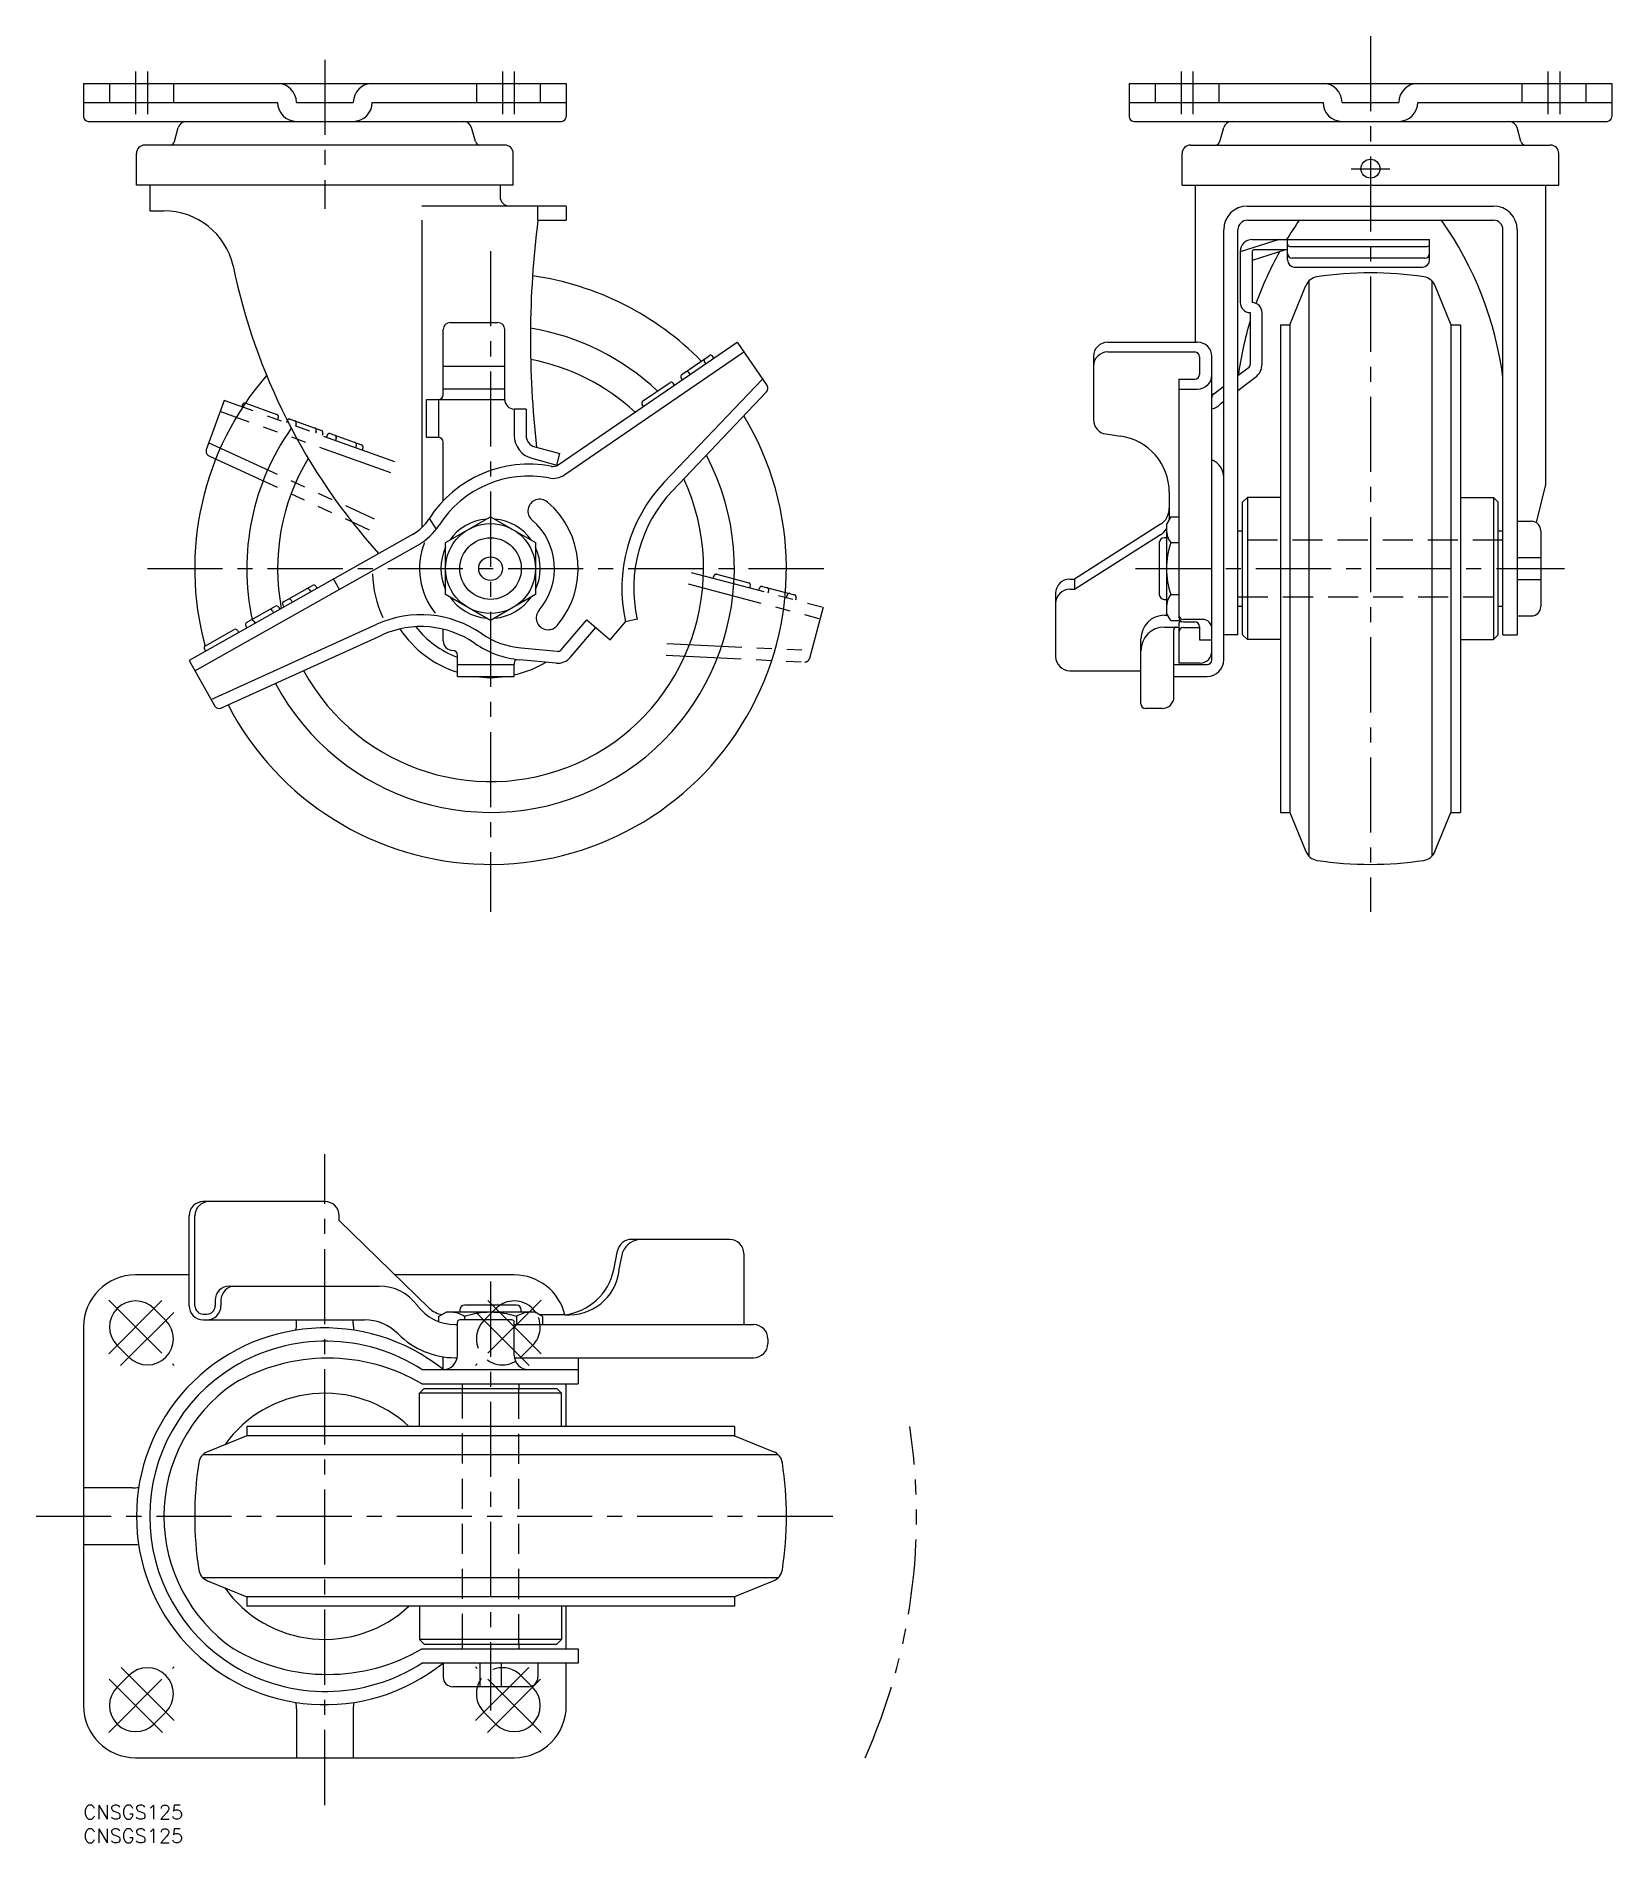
# Model space of a CAD drawing. Extents: x -10 to 323, y -8 to 374.
import ezdxf

# ---------------------------------------------------------------- set-up
doc = ezdxf.new("R2010")
doc.units = 0
doc.header["$LTSCALE"] = 0.5
for name, pattern in [('CENTER', [50.8, 31.75, -6.35, 6.35, -6.35]), ('DASHED', [19.05, 12.7, -6.35]), ('PHANTOM', [63.5, 31.75, -6.35, 6.35, -6.35, 6.35, -6.35])]:
    doc.linetypes.add(name, pattern=pattern)
for name, color, linetype in [('MSM_CENTER', 1, 'CENTER'), ('MSM_CONTINUOUS', 7, 'CONTINUOUS'), ('MSM_DASHED', 4, 'DASHED'), ('MSM_IMAGINARY', 6, 'PHANTOM'), ('MSM_PART_NUMBER', 7, 'CONTINUOUS')]:
    doc.layers.add(name, color=color, linetype=linetype)
doc.styles.get("Standard").update_dxf_attribs({"font": 'txt.shx', "height": 3, "bigfont": 'bigfont.shx'})

# ---------------------------------------------------------------- blocks, each defined once
blk = doc.blocks.new('*U2')
at = {"layer": 'MSM_PART_NUMBER'}
blk.add_text('CNSGS125', height=3, dxfattribs=at).set_placement((0, -3))
blk = doc.blocks.new('*U3')
at = {"layer": 'MSM_PART_NUMBER'}
blk.add_text('CNSGS125', height=3, dxfattribs=at).set_placement((0, -8))

msp = doc.modelspace()

# ---------------------------------------------------------------- linework, layer by layer
at = {"layer": 'MSM_CENTER'}
for p, q in [((271.88, 373.74), (271.88, 188.74)), ((51, 368.74), (51, 337.24)), ((11, 366.24), (11, 357.24)), ((13.5, 366.24), (13.5, 357.24)), ((88.5, 366.24), (88.5, 357.24)), ((91, 366.24), (91, 357.24)), ((231.88, 366.24), (231.88, 357.24)), ((234.38, 366.24), (234.38, 357.24)), ((309.38, 366.24), (309.38, 357.24)), ((311.88, 366.24), (311.88, 357.24)), ((267.82, 345.74), (276, 345.74)), ((86, 328.31), (86, 188.74)), ((13.5, 261.24), (158.5, 261.24)), ((222.28, 261.24), (312.88, 261.24)), ((51, 0), (51, 137.5)), ((86, 110.6), (86, 20)), ((5.34, 106.66), (19.16, 92.84)), ((5.34, 95.34), (16.66, 106.66)), ((7.84, 92.84), (19.16, 104.16)), ((96.66, 106.66), (82.84, 92.84)), ((94.16, 92.84), (82.84, 104.16)), ((96.66, 95.34), (85.34, 106.66)), ((-10, 61), (158.5, 61)), ((5.34, 15.34), (19.16, 29.16)), ((19.16, 17.84), (7.84, 29.16)), ((96.66, 15.34), (82.84, 29.16)), ((82.84, 17.84), (94.16, 29.16)), ((16.66, 15.34), (5.34, 26.66)), ((85.34, 15.34), (96.66, 26.66))]:
    msp.add_line(p, q, dxfattribs=at)
at = {"layer": 'MSM_CONTINUOUS'}
for p, q in [((0, 363.74), (102, 363.74)), ((0, 363.74), (0, 356.74)), ((102, 363.74), (102, 356.74)), ((220.88, 363.74), (322.88, 363.74)), ((220.88, 363.74), (220.88, 356.74)), ((322.88, 363.74), (322.88, 356.74)), ((0, 359.74), (41, 359.74)), ((45, 359.74), (57, 359.74)), ((61, 359.74), (102, 359.74)), ((220.88, 359.74), (261.88, 359.74)), ((265.88, 359.74), (277.88, 359.74)), ((281.88, 359.74), (322.88, 359.74)), ((1, 355.74), (101, 355.74)), ((221.88, 355.74), (321.88, 355.74)), ((19.2, 351.47), (20.03, 354.43)), ((82.8, 351.47), (81.97, 354.43)), ((240.09, 351.47), (240.91, 354.43)), ((303.68, 351.47), (302.86, 354.43)), ((11.2, 342.24), (11.2, 348.94)), ((89, 350.74), (13, 350.74)), ((90.8, 342.24), (90.8, 348.94)), ((232.08, 342.24), (232.08, 348.94)), ((233.88, 350.74), (309.88, 350.74)), ((311.68, 342.24), (311.68, 348.94)), ((90.8, 342.24), (11.2, 342.24)), ((14, 342.24), (14, 336.84)), ((88, 342.24), (88, 339.84)), ((232.08, 342.24), (311.68, 342.24)), ((234.88, 342.24), (234.88, 309.07)), ((308.88, 342.24), (308.88, 279)), ((14, 336.84), (17, 336.84)), ((102, 337.84), (71.5, 337.84)), ((96, 334.84), (96, 337.84)), ((102, 337.84), (102, 334.84)), ((245.88, 337.84), (297.88, 337.84)), ((71.5, 334.84), (71.5, 269.93)), ((96, 334.84), (102, 334.84)), ((240.88, 241.96), (240.88, 332.84)), ((243.88, 247.24), (243.88, 332.84)), ((245.88, 334.84), (297.88, 334.84)), ((299.88, 247.24), (299.88, 332.84)), ((302.88, 332.84), (302.88, 247.24)), ((252.6, 330.77), (244.38, 328.17)), ((246.88, 330.77), (284.38, 330.77)), ((253.96, 328.58), (246.93, 326.35)), ((254.38, 328.6), (247.38, 328.6)), ((254.36, 326.46), (254.36, 330.77)), ((254.86, 329.3), (283.88, 329.3)), ((284.38, 326.46), (284.38, 330.77)), ((244.38, 328.27), (244.38, 317.44)), ((246.88, 328.1), (246.88, 317.44)), ((283.38, 326.82), (255.36, 326.82)), ((255.86, 324.96), (282.88, 324.96)), ((254.88, 312.74), (258.25, 321.05)), ((258.88, 322.02), (258.88, 200.47)), ((284.88, 322.02), (284.88, 200.47)), ((285.52, 321.05), (288.88, 312.74)), ((77.5, 313.24), (87.5, 313.24)), ((246.48, 315.34), (246.48, 304.46)), ((248.98, 304.35), (248.98, 315.34)), ((76, 297.96), (76, 311.74)), ((89, 296.96), (89, 311.74)), ((252.88, 312.74), (252.88, 209.74)), ((252.88, 312.74), (254.88, 312.74)), ((254.88, 312.74), (254.88, 209.74)), ((288.88, 312.74), (288.88, 209.74)), ((288.88, 312.74), (290.88, 312.74)), ((290.88, 312.74), (290.88, 209.74)), ((100.29, 283.16), (138.08, 309.07)), ((101.71, 281.1), (139.5, 307.01)), ((126.38, 302.26), (132.16, 306.22)), ((132.85, 306.09), (133.13, 305.68)), ((138.08, 309.07), (144.41, 299.84)), ((213.38, 306.07), (213.38, 292.65)), ((216.38, 309.07), (235.28, 309.07)), ((216.38, 307.01), (234.78, 307.01)), ((235.78, 306.01), (235.78, 302.28)), ((238.38, 241.96), (238.38, 306.07)), ((89, 303.96), (76, 303.96)), ((128.19, 302.29), (127.9, 302.7)), ((131.48, 304.55), (131.2, 304.96)), ((243.88, 302.01), (246.08, 303.66)), ((243.88, 298.88), (247.58, 301.66)), ((76, 299.24), (89, 299.24)), ((118.13, 296.61), (123.91, 300.57)), ((122.7, 279.49), (143.42, 301.28)), ((124.51, 277.77), (144.31, 298.59)), ((124.89, 300.02), (124.6, 300.44)), ((126.54, 301.15), (126.25, 301.57)), ((231.38, 301.28), (231.38, 250.96)), ((231.38, 301.28), (234.78, 301.28)), ((231.38, 299.17), (235.38, 299.17)), ((238.78, 298.18), (240.88, 299.75)), ((72.5, 288.96), (72.5, 296.96)), ((72.5, 296.96), (89, 296.96)), ((75, 296.96), (75, 288.96)), ((91, 294.96), (91, 289.37)), ((93.5, 294.96), (91, 294.96)), ((93.5, 294.96), (93.5, 289.37)), ((118.29, 295.5), (118, 295.91)), ((240.32, 296.2), (240.88, 296.63)), ((75, 288.96), (72.5, 288.96)), ((76, 275.56), (76, 287.96)), ((95.35, 286.96), (100.65, 285.54)), ((215.96, 289.68), (219.06, 289.24)), ((94.71, 284.54), (100, 283.12)), ((100, 283.12), (100.65, 285.54)), ((100, 283.12), (100, 283)), ((308.88, 279), (306.86, 270.99)), ((229.38, 277.36), (229.38, 271.78)), ((244.88, 275.24), (245.88, 276.24)), ((244.88, 247.24), (244.88, 275.24)), ((245.88, 276.24), (245.88, 246.24)), ((252.88, 276.24), (245.88, 276.24)), ((290.88, 276.24), (297.88, 276.24)), ((297.88, 276.24), (297.88, 246.24)), ((298.88, 275.24), (297.88, 276.24)), ((298.88, 247.24), (298.88, 275.24)), ((73.03, 271.79), (74.54, 269.59)), ((76.5, 266.73), (86, 272.21)), ((86, 272.21), (95.5, 266.73)), ((229.69, 272.21), (228.78, 270.65)), ((229.69, 272.21), (231.38, 272.21)), ((302.88, 271.24), (305.88, 271.24)), ((69.53, 268.47), (22.32, 241.84)), ((227.53, 270.61), (209.38, 259.03)), ((209.38, 256.86), (227.53, 268.41)), ((228.78, 267.74), (228.28, 267.74)), ((228.78, 270.65), (228.78, 251.84)), ((243.88, 269.19), (244.88, 269.19)), ((298.88, 269.19), (299.88, 269.19)), ((307.88, 269.24), (307.88, 253.24)), ((23.55, 239.66), (70.76, 266.29)), ((76.5, 255.76), (76.5, 266.73)), ((95.5, 266.73), (95.5, 255.76)), ((227.28, 266.74), (227.28, 255.74)), ((229.69, 266.73), (231.38, 266.73)), ((307.88, 263.53), (302.88, 263.53)), ((42.29, 254.25), (48.39, 257.69)), ((47.77, 256.77), (48.01, 256.33)), ((49.07, 257.5), (49.32, 257.07)), ((52.8, 259.03), (54.03, 256.86)), ((205.38, 256.03), (205.38, 242.66)), ((208.38, 259.03), (209.38, 259.03)), ((208.38, 256.86), (209.38, 256.86)), ((209.38, 259.03), (209.38, 256.86)), ((302.88, 258.96), (307.88, 258.96)), ((34.45, 249.83), (40.55, 253.27)), ((39.93, 252.34), (40.17, 251.91)), ((41.23, 253.08), (41.48, 252.65)), ((42.1, 253.57), (42.35, 253.14)), ((43.85, 254.56), (44.09, 254.12)), ((86, 250.27), (76.5, 255.76)), ((95.5, 255.76), (86, 250.27)), ((228.28, 254.74), (228.78, 254.74)), ((229.69, 255.76), (231.38, 255.76)), ((243.88, 253.29), (244.88, 253.29)), ((298.88, 253.29), (299.88, 253.29)), ((25.75, 244.92), (31.84, 248.36)), ((26.98, 233.57), (61.99, 249.48)), ((32.52, 248.17), (32.77, 247.73)), ((34.27, 249.15), (34.51, 248.72)), ((36.01, 250.13), (36.25, 249.7)), ((76, 245.96), (76, 248.43)), ((100.95, 244.1), (106.34, 250.41)), ((102.85, 242.48), (108.24, 248.78)), ((106.34, 250.41), (111.28, 246.18)), ((111.28, 246.18), (114.53, 249.98)), ((116.97, 250.53), (114.53, 249.98)), ((228.38, 251.38), (229.05, 251.38)), ((228.38, 248.89), (231.38, 248.89)), ((229.69, 250.27), (228.78, 251.84)), ((229.69, 250.27), (231.66, 250.27)), ((230.38, 234.17), (230.38, 248.39)), ((231.38, 249.41), (231.38, 241.25)), ((236.38, 250.51), (232.38, 250.51)), ((232.38, 249.97), (234.78, 249.97)), ((232.38, 248.78), (235.78, 248.78)), ((235.78, 248.97), (235.78, 246.18)), ((302.88, 251.24), (305.88, 251.24)), ((29.05, 231.76), (63.03, 247.2)), ((92.44, 244.47), (100.09, 243.76)), ((223.38, 232.67), (223.38, 246.38)), ((235.78, 246.18), (238.38, 246.18)), ((243.88, 247.24), (240.88, 247.24)), ((244.88, 247.24), (245.88, 246.24)), ((252.88, 246.24), (245.88, 246.24)), ((290.88, 246.24), (297.88, 246.24)), ((298.88, 247.24), (297.88, 246.24)), ((299.88, 247.24), (302.88, 247.24)), ((22.32, 241.84), (27.76, 232.18)), ((25.56, 244.24), (25.8, 243.8)), ((79, 238.46), (79, 242.96)), ((79, 240.96), (91, 240.96)), ((91, 238.46), (91, 240.96)), ((99.86, 241.27), (92.17, 241.99)), ((230.38, 240.96), (237.38, 240.96)), ((235.88, 241.25), (231.38, 241.25)), ((79, 238.46), (91, 238.46)), ((208.38, 239.66), (223.38, 239.66)), ((230.38, 238.46), (237.38, 238.46)), ((227.88, 231.67), (224.38, 231.67)), ((252.88, 209.74), (254.88, 209.74)), ((254.88, 209.74), (258.25, 201.44)), ((285.52, 201.44), (288.88, 209.74)), ((288.88, 209.74), (290.88, 209.74)), ((51.03, 127.5), (25.32, 127.5)), ((22.32, 105.5), (22.32, 124.5)), ((23.54, 105.5), (23.54, 124.5)), ((54.03, 123.5), (54.03, 124.5)), ((54.03, 123.5), (73, 105.01)), ((136.5, 119.5), (115.78, 119.5)), ((112.01, 113.08), (112.84, 117.11)), ((113.13, 112.85), (113.96, 116.88)), ((139.5, 116.5), (139.5, 101.5)), ((22.32, 112), (11, 112)), ((91, 112), (65.82, 112)), ((30.78, 109.65), (62.45, 109.65)), ((14.89, 104.89), (17.39, 102.39)), ((25.32, 103.72), (26.05, 103.72)), ((27.83, 106.65), (27.83, 105.5)), ((29.05, 106.65), (29.05, 105.5)), ((75.03, 103.2), (76.59, 104.1)), ((75.03, 103.2), (75.03, 102.14)), ((95.41, 104.1), (76.59, 104.1)), ((79.5, 104.6), (79.5, 104.1)), ((91.5, 105.6), (80.5, 105.6)), ((80.52, 103.2), (80.52, 102.5)), ((91.48, 103.2), (91.48, 101.5)), ((92.5, 104.1), (92.5, 104.6)), ((96.97, 103.2), (95.41, 104.1)), ((101.69, 103.59), (96.3, 103.59)), ((96.97, 103.2), (96.97, 101.5)), ((0, 101), (0, 21)), ((25.32, 102.5), (59.37, 102.5)), ((45, 101.66), (45, 102.5)), ((57, 101.66), (57, 102.5)), ((78.55, 101.5), (79, 101.5)), ((79, 95), (79, 102)), ((90.5, 102.5), (79.5, 102.5)), ((91, 95), (91, 102)), ((91, 101.5), (141.58, 101.5)), ((7.11, 97.11), (9.61, 94.61)), ((144.58, 98.5), (144.58, 97.5)), ((71.5, 92), (104.5, 92)), ((75.96, 92), (75.96, 94.7)), ((78.55, 94.5), (78.96, 94.5)), ((91.04, 94.5), (141.58, 94.5)), ((104.5, 94.5), (104.5, 89)), ((72, 88), (71, 87)), ((71.5, 89), (104.5, 89)), ((72, 88), (100, 88)), ((80, 89), (80, 88)), ((92, 89), (92, 88)), ((100, 88), (101, 87)), ((102, 80), (102, 89)), ((101, 87), (71, 87)), ((71, 80), (71, 87)), ((101, 80), (101, 87)), ((34.5, 78), (26.19, 74.63)), ((137.5, 80), (34.5, 80)), ((34.5, 80), (34.5, 78)), ((137.5, 78), (34.5, 78)), ((137.5, 80), (137.5, 78)), ((137.5, 78), (145.81, 74.63)), ((146.77, 74), (25.23, 74)), ((10.34, 67), (0, 67)), ((10.34, 55), (0, 55)), ((146.77, 48), (25.23, 48)), ((26.19, 47.37), (34.5, 44)), ((145.81, 47.37), (137.5, 44)), ((137.5, 44), (34.5, 44)), ((34.5, 44), (34.5, 42)), ((137.5, 42), (34.5, 42)), ((71, 42), (71, 35)), ((101, 42), (101, 35)), ((102, 33), (102, 42)), ((137.5, 44), (137.5, 42)), ((101, 35), (71, 35)), ((72, 34), (71, 35)), ((100, 34), (101, 35)), ((71.5, 33), (104.5, 33)), ((72, 34), (100, 34)), ((80, 34), (80, 33)), ((92, 34), (92, 33)), ((104.5, 33), (104.5, 30)), ((7.11, 24.89), (9.61, 27.39)), ((104.5, 30), (71.5, 30)), ((76, 30), (76, 27)), ((83.71, 30), (83.71, 25)), ((88.29, 25), (88.29, 30)), ((96, 30), (96, 27)), ((102, 21), (102, 30)), ((94, 25), (78, 25)), ((94.89, 24.89), (94.66, 25.11)), ((14.89, 17.11), (17.39, 19.61)), ((45, 20.34), (45, 10)), ((57, 20.34), (57, 10)), ((87.11, 17.11), (84.61, 19.61)), ((11, 10), (91, 10))]:
    msp.add_line(p, q, dxfattribs=at)
for centre, radius in [((271.88, 345.74), 2), ((86, 261.24), 9.5), ((86, 261.24), 6.5), ((86, 261.24), 2.5)]:
    msp.add_circle(centre, radius, dxfattribs=at)
for centre, radius, start, end in [((41, 359.74), 4, 0, 90), ((61, 359.74), 4, 90, 180), ((261.88, 359.74), 4, 0, 90), ((281.88, 359.74), 4, 90, 180), ((45, 359.74), 4, 180, 270), ((57, 359.74), 4, 270, 0), ((265.88, 359.74), 4, 180, 270), ((277.88, 359.74), 4, 270, 0), ((1, 356.74), 1, 180, 270), ((21.76, 353.94), 1.8, 90, 164.439), ((80.24, 353.94), 1.8, 15.5607, 90), ((101, 356.74), 1, 270, 0), ((221.88, 356.74), 1, 180, 270), ((242.64, 353.94), 1.8, 90, 164.439), ((301.12, 353.94), 1.8, 15.5607, 90), ((321.88, 356.74), 1, 270, 0), ((18.24, 351.74), 1, 270, 344.439), ((83.76, 351.74), 1, 195.561, 270), ((239.12, 351.74), 1, 270, 344.439), ((304.64, 351.74), 1, 195.561, 270), ((13, 348.94), 1.8, 90, 180), ((89, 348.94), 1.8, 0, 90), ((233.88, 348.94), 1.8, 90, 180), ((309.88, 348.94), 1.8, 0, 90), ((90, 339.84), 2, 180, 270), ((17, 321.84), 15, 12.9112, 90), ((245.88, 332.84), 5, 90, 180), ((297.88, 332.84), 5, 0, 90), ((294.42, 309.78), 200, 172.801, 186.582), ((245.88, 332.84), 2, 90, 180), ((318.03, 291.82), 74.79, 144.886, 148.616), ((225.73, 291.82), 74.79, 7.5247, 35.1137), ((297.88, 332.84), 2, 0, 90), ((246.88, 328.27), 2.5, 90, 180), ((247.38, 328.1), 0.5, 90, 180), ((254.86, 329.8), 0.5, 180, 270), ((283.88, 329.8), 0.5, 270, 0), ((158.95, 351.43), 130, 191.645, 222.013), ((318.03, 291.82), 74.79, 150.923, 160.104), ((255.36, 327.82), 1, 180, 270), ((255.86, 326.46), 1.5, 180, 270), ((282.88, 326.46), 1.5, 270, 0), ((283.38, 327.82), 1, 270, 0), ((86, 261.24), 62.5, 44.5679, 81.8428), ((261.03, 319.92), 3, 98.6424, 157.9351), ((271.88, 248.52), 75.22, 81.3576, 98.6424), ((282.74, 319.92), 3, 22.0649, 81.3576), ((246.48, 317.44), 2.1, 180, 270), ((246.88, 315.34), 2.1, 0, 90.0002), ((77.5, 311.74), 1.5, 90, 180), ((87.5, 311.74), 1.5, 0, 90), ((318.03, 291.82), 74.79, 163.063, 172.14), ((86, 261.24), 51.5, 46.7643, 80.5712), ((86, 261.24), 45, 47.2708, 79.1495), ((131.61, 305.24), 0.5, 124.431, 214.431), ((132.44, 305.81), 0.5, 34.4311, 124.431), ((216.38, 306.07), 3, 90, 180), ((216.38, 304.01), 3, 90, 180), ((234.78, 306.01), 1, 0, 90), ((235.38, 306.07), 3, 0, 90), ((86, 261.24), 62.5, 139.207, 195.182), ((126.66, 301.85), 0.5, 124.431, 214.431), ((127.49, 302.41), 0.5, 34.4311, 124.431), ((234.78, 302.28), 1, 270, 0), ((235.38, 302.17), 3, 270, 0), ((245.48, 304.46), 1, 306.89, 0), ((245.48, 304.46), 3.5, 306.89, 0), ((75, 297.96), 1, 270, 0), ((124.19, 300.15), 0.5, 34.4311, 124.431), ((143.58, 299.27), 1, 316.431, 34.4313), ((239.38, 297.38), 1, 126.89, 180), ((91, 296.96), 2, 180, 270), ((118.42, 296.2), 0.5, 124.431, 214.431), ((237.88, 297.96), 3, 279.594, 324.23), ((86, 261.24), 62.5, 207.443, 31.1139), ((86, 261.24), 51.5, 144.8328, 192.0437), ((216.38, 292.65), 3, 180, 261.954), ((75, 287.96), 1, 0, 90), ((96, 289.37), 5, 180, 255), ((96, 289.37), 2.5, 180, 255), ((217.38, 277.36), 12, 0, 81.9543), ((86, 261.24), 51.5, 208.0875, 27.7322), ((86, 261.24), 45, 148.8449, 190.7817), ((94.08, 258.3), 25, 79.156, 147.347), ((99.16, 284.81), 2, 259.156, 304.431), ((236.88, 280.5), 4, 0, 67.9757), ((86, 261.24), 45, 208.6165, 24.9063), ((94.08, 258.3), 22.5, 79.156, 147.347), ((99.16, 284.81), 4.5, 259.156, 304.431), ((146.24, 257.09), 32.5, 136.431, 192.669), ((96.4, 273.4), 2.5, 49.3301, 229.532), ((86, 261.24), 18.5, 319.431, 49.431), ((146.24, 257.09), 30, 136.431, 192.67), ((64.61, 277.18), 10, 299.431, 327.347), ((86, 261.24), 10.5, 94.7912, 145.209), ((86, 261.24), 10.5, 34.7912, 85.2088), ((86, 261.24), 13.5, 319.431, 49.431), ((225.38, 273.98), 4, 302.519, 0), ((225.38, 271.78), 4, 358.637, 0), ((305.88, 269.24), 2, 0, 90), ((64.61, 277.18), 12.5, 299.431, 327.347), ((228.28, 266.74), 1, 90, 180), ((225.38, 271.78), 4, 302.473, 328.212), ((233.4, 269.47), 4.62, 180, 216.456), ((86, 261.24), 15, 158.717, 218.879), ((86, 261.24), 10.5, 154.791, 205.209), ((86, 261.24), 10.5, 334.791, 25.2088), ((245.89, 261.24), 17.11, 161.299, 198.701), ((86, 261.24), 25, 182.609, 204.328), ((47.33, 256.52), 0.5, 29.4314, 119.43), ((48.64, 257.26), 0.5, 29.4314, 119.43), ((208.38, 256.03), 3, 90, 180), ((208.38, 253.86), 3, 90, 180), ((39.49, 252.1), 0.5, 29.4314, 119.43), ((40.8, 252.84), 0.5, 29.4314, 119.43), ((42.54, 253.82), 0.5, 119.431, 209.43), ((43.41, 254.31), 0.5, 29.4332, 119.64), ((86, 261.24), 10.5, 214.791, 265.209), ((86, 261.24), 10.5, 274.791, 325.209), ((98.15, 250.83), 2.5, 139.33, 319.532), ((228.28, 255.74), 1, 180, 270), ((233.4, 253.02), 4.62, 143.544, 180), ((305.88, 253.24), 2, 270, 0), ((32.09, 247.92), 0.5, 29.4314, 119.43), ((34.7, 249.4), 0.5, 119.431, 209.43), ((35.57, 249.89), 0.5, 29.4332, 119.64), ((71.3, 228.99), 22.5, 55.363, 114.431), ((71.3, 228.99), 20, 55.363, 114.431), ((86, 261.24), 23, 213.671, 252.281), ((86, 261.24), 20, 217.885, 249.513), ((228.38, 246.38), 5, 90, 180), ((228.38, 243.89), 5, 90, 180), ((230.88, 248.39), 0.5, 90, 180), ((232.38, 251.51), 1, 180, 270), ((232.38, 250.96), 1, 180, 270), ((232.38, 249.41), 1, 128.874, 180), ((232.38, 247.78), 1, 90, 180), ((234.78, 248.97), 1, 0, 90), ((236.38, 248.51), 2, 0, 90), ((25.99, 244.48), 0.5, 119.431, 209.43), ((78, 245.96), 2, 180, 270), ((94.04, 261.9), 20, 235.363, 264.657), ((94.04, 261.9), 17.5, 235.363, 264.784), ((78, 242.96), 1, 0, 90), ((94, 240.96), 3, 157.613, 180), ((86, 261.24), 23, 282.556, 300.706), ((86, 261.24), 20, 284.947, 286.314), ((100.19, 244.75), 3.5, 264.657, 319.431), ((100.19, 244.75), 1, 264.657, 319.431), ((208.38, 242.66), 3, 180, 270), ((235.88, 243.75), 2.5, 270, 0), ((237.38, 241.96), 3.5, 270, 0), ((237.38, 241.96), 1, 270, 0), ((86, 261.24), 23, 262.172, 277.828), ((227.88, 234.17), 2.5, 270, 0), ((28.64, 232.67), 1, 209.433, 294.431), ((224.38, 232.67), 1, 180, 270), ((261.03, 202.56), 3, 202.0649, 261.3576), ((271.88, 273.96), 75.22, 261.3576, 278.6424), ((282.74, 202.56), 3, 278.6424, 337.9351), ((25.32, 124.5), 3, 90, 180), ((26.54, 124.5), 3, 90, 180), ((51.03, 124.5), 3, 360, 90), ((115.78, 116.5), 3, 90, 168.349), ((117.93, 115.2), 4.31, 92.2174, 157.0764), ((136.5, 116.5), 3, 360, 90), ((11, 101), 11, 90, 180), ((91, 101), 11, 13.5952, 90), ((100.26, 115.5), 12, 276.8502, 348.3488), ((102.58, 114.19), 10.64, 265.2131, 352.7591), ((30.83, 106.65), 3, 91, 180), ((32.05, 106.65), 3, 91, 180), ((62.45, 99.65), 10, 36.343, 90), ((11, 101), 5.5, 45, 225), ((25.32, 105.5), 3, 180, 270), ((25.32, 105.5), 1.78, 180, 270), ((26.05, 105.5), 3, 270, 0), ((26.05, 105.5), 1.78, 270, 0), ((78.55, 111.5), 10, 216.343, 270), ((76.49, 108.59), 5, 225.7234, 261.9674), ((77.77, 99.48), 4.62, 53.544, 90), ((80.5, 104.6), 1, 90, 180), ((86, 86.99), 17.11, 71.299, 108.701), ((91, 101), 5.5, 32.7064, 123.2419), ((94.23, 99.48), 4.62, 90, 126.456), ((91.5, 104.6), 1, 0, 90), ((13.5, 98.5), 5.5, 225, 45), ((51, 61), 39.8, 51.1586, 308.8414), ((37, 101.66), 8, 350.4408, 0), ((65, 101.66), 8, 180, 189.5575), ((59.37, 92.5), 10, 44.7249, 90), ((78.55, 111.5), 17, 224.7249, 270), ((79.5, 102), 0.5, 90, 180), ((90.5, 102), 0.5, 0, 90), ((141.58, 98.5), 3, 0, 90), ((51.15, 60.48), 37.52, 57.1485, 121.3532), ((141.58, 97.5), 3, 270, 0), ((51, 61), 37, 121.579, 238.421), ((51.61, 55.19), 39.22, 59.5365, 120.6384), ((76, 95), 3, 270, 360), ((94, 95), 3, 180, 270), ((51, 61), 34, 124.7419, 235.2581), ((51, 61), 26, 46.9497, 144.463), ((27.32, 71.85), 3, 112.0649, 171.3576), ((144.68, 71.85), 3, 8.6424, 67.9351), ((98.72, 61), 75.22, 171.3576, 188.6424), ((73.28, 61), 75.22, 351.3576, 8.6424), ((10.34, 75), 8, 270, 279.5631), ((10.34, 47), 8, 80.4369, 90), ((27.32, 50.15), 3, 188.6424, 247.9351), ((144.68, 50.15), 3, 292.0649, 351.3576), ((51, 61), 26, 215.537, 313.0503), ((51.61, 66.81), 39.22, 239.3616, 300.4635), ((13.5, 23.5), 5.5, 315, 135), ((51.15, 61.52), 37.52, 238.6468, 302.8515), ((78, 27), 2, 180, 270), ((94, 27), 2, 270, 0), ((11, 21), 5.5, 135, 315), ((88.5, 23.5), 5.5, 164.1734, 225), ((91, 21), 5.5, 225, 45), ((11, 21), 11, 180, 270), ((37, 20.34), 8, 360, 9.5586), ((65, 20.34), 8, 170.442, 180), ((91, 21), 11, 270, 0)]:
    msp.add_arc(centre, radius, start, end, dxfattribs=at)
at = {"layer": 'MSM_DASHED'}
for p, q in [((5.5, 363.74), (5.5, 359.74)), ((19, 363.74), (19, 359.74)), ((83, 363.74), (83, 359.74)), ((96.5, 363.74), (96.5, 359.74)), ((226.38, 363.74), (226.38, 359.74)), ((239.88, 363.74), (239.88, 359.74)), ((303.88, 363.74), (303.88, 359.74)), ((317.38, 363.74), (317.38, 359.74)), ((299.88, 267.24), (243.88, 267.24)), ((243.88, 255.24), (299.88, 255.24)), ((87.11, 104.89), (84.61, 102.39)), ((94.89, 97.11), (92.39, 94.61)), ((80, 88), (80, 34)), ((92, 34), (92, 88)), ((94.66, 25.11), (92.39, 27.39))]:
    msp.add_line(p, q, dxfattribs=at)
for centre, radius, start, end in [((91.04, 100.95), 5.56, 123.3059, 134.936), ((91, 101), 5.5, 315, 32.7064), ((88.5, 98.5), 5.5, 135, 315), ((88.5, 23.5), 5.5, 45, 164.1734)]:
    msp.add_arc(centre, radius, start, end, dxfattribs=at)
at = {"layer": 'MSM_IMAGINARY'}
for p, q in [((29.7, 296.77), (25.95, 286.34)), ((64.9, 281.46), (28.85, 294.42)), ((65.75, 283.81), (29.7, 296.77)), ((33.63, 295.89), (33.46, 295.42)), ((34.27, 296.19), (40.86, 293.82)), ((41.16, 293.18), (40.99, 292.71)), ((43.04, 292.5), (42.87, 292.03)), ((43.68, 292.81), (50.27, 290.44)), ((44.92, 291.83), (44.76, 291.36)), ((49.16, 290.31), (48.99, 289.84)), ((26.49, 287.84), (61.41, 271.73)), ((50.57, 289.8), (50.4, 289.33)), ((51.51, 289.46), (51.34, 288.99)), ((52.15, 289.76), (58.74, 287.39)), ((53.39, 288.78), (53.22, 288.31)), ((57.63, 287.26), (57.46, 286.79)), ((59.04, 286.75), (58.87, 286.28)), ((26.47, 285.09), (60.36, 269.46)), ((128.38, 260.41), (156.24, 253.07)), ((133.03, 259.19), (133.16, 259.67)), ((133.77, 260.03), (140.54, 258.24)), ((127.75, 257.99), (155.6, 250.65)), ((140.77, 257.15), (140.89, 257.63)), ((142.7, 256.64), (142.83, 257.12)), ((143.44, 257.48), (150.21, 255.69)), ((144.63, 256.13), (144.76, 256.61)), ((148.5, 255.11), (148.63, 255.59)), ((150.56, 255.08), (150.44, 254.6)), ((156.24, 253.07), (153.38, 242.25)), ((123.21, 245.42), (153.83, 243.94)), ((123.09, 242.92), (152.37, 241.5))]:
    msp.add_line(p, q, dxfattribs=at)
for centre, radius, start, end in [((34.1, 295.72), 0.5, 70.2314, 160.23), ((40.69, 293.35), 0.5, 340.231, 70.2304), ((43.51, 292.34), 0.5, 70.2298, 160.232), ((44.45, 292), 0.5, 340.233, 70.2302), ((48.69, 290.48), 0.5, 340.231, 70.2304), ((50.1, 289.97), 0.5, 340.231, 70.2304), ((26.89, 286), 1, 160.233, 245.231), ((51.98, 289.29), 0.5, 70.2313, 160.229), ((52.92, 288.95), 0.5, 340.231, 70.2304), ((57.16, 287.43), 0.5, 340.233, 70.232), ((58.57, 286.92), 0.5, 340.23, 70.2305), ((133.64, 259.54), 0.5, 75.2311, 165.231), ((140.41, 257.76), 0.5, 345.231, 75.2311), ((143.31, 256.99), 0.5, 75.2311, 165.231), ((144.28, 256.74), 0.5, 345.231, 75.2311), ((149.11, 255.46), 0.5, 75.2311, 165.231), ((150.08, 255.21), 0.5, 345.231, 75.2311), ((152.42, 242.5), 1, 267.231, 345.231), ((51, 61), 125, 335.9207, 8.7428)]:
    msp.add_arc(centre, radius, start, end, dxfattribs=at)

# ---------------------------------------------------------------- block references
at = {"layer": 'MSM_CONTINUOUS'}
for name in ['*U2', '*U3']:
    msp.add_blockref(name, (0, 0), dxfattribs=at)

doc.saveas('drawing.dxf')
